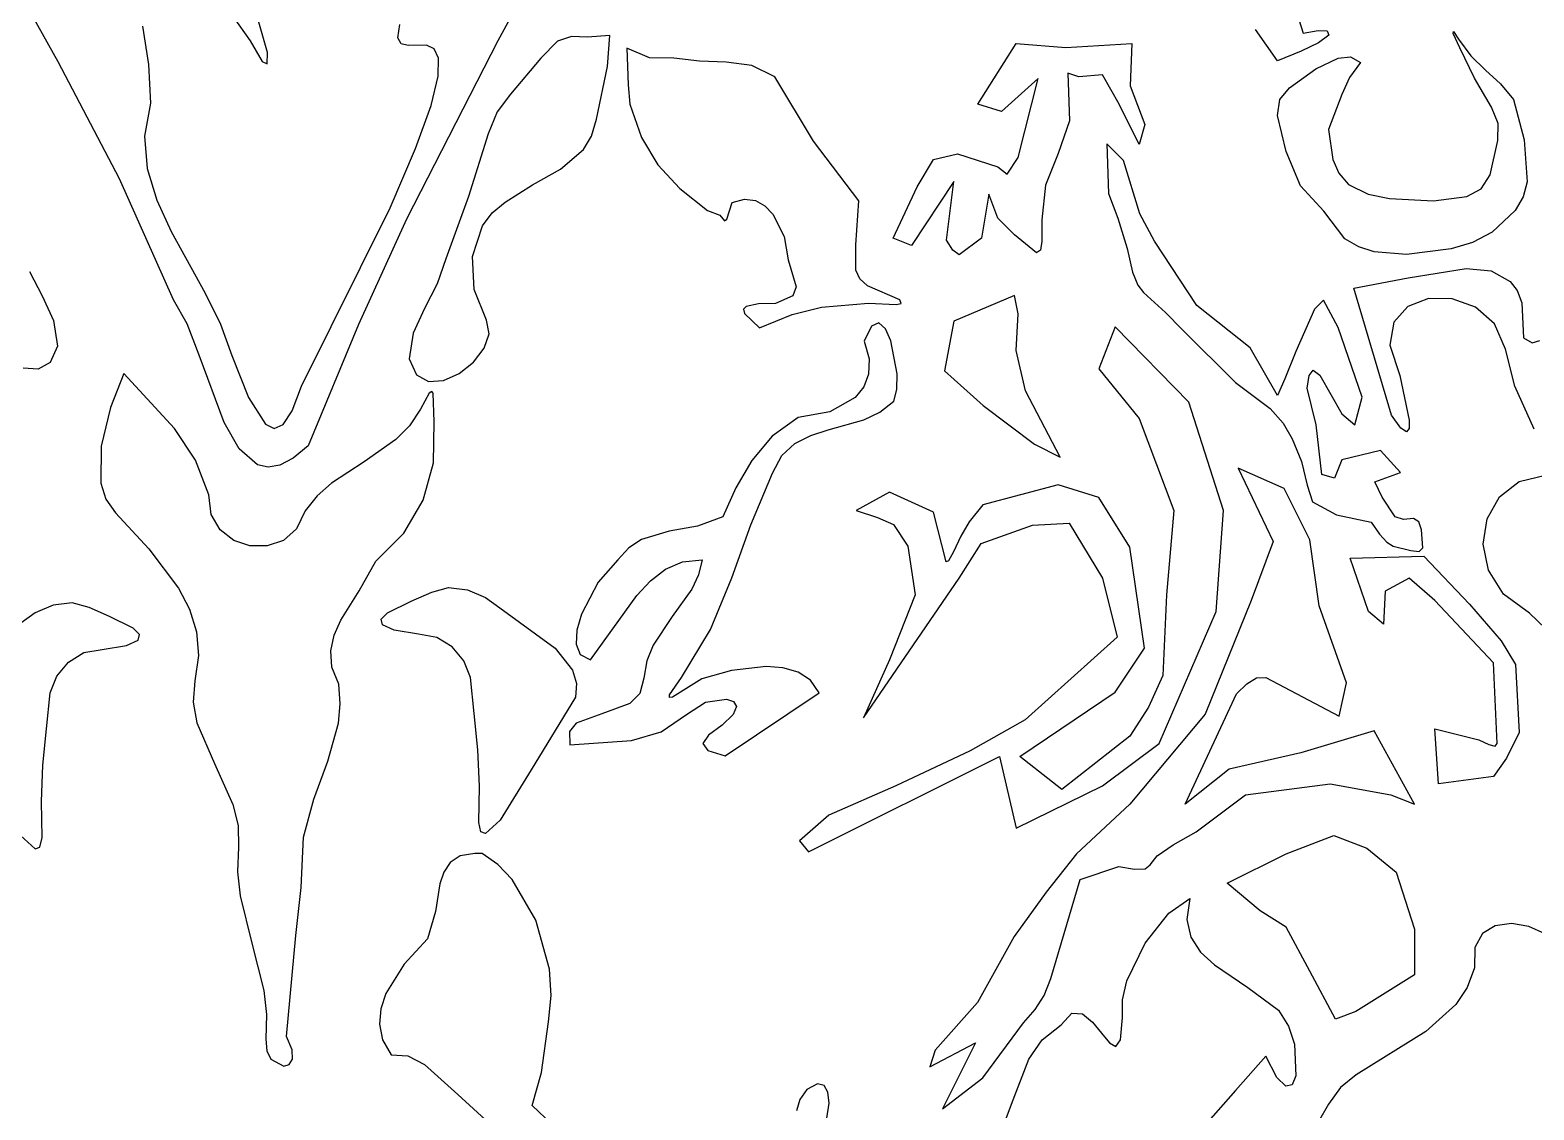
# Model space of a CAD drawing. Extents: x 28 to 219, y 0 to 246.
# Drawn here: x 114.2 to 179.2, y 52.2 to 98.9 of the extents above; entities that cross this region are included whole.
import ezdxf

# ---------------------------------------------------------------- set-up
doc = ezdxf.new("R2010")
doc.units = 0

msp = doc.modelspace()

# ---------------------------------------------------------------- linework, layer by layer
at = {"layer": 'Corps_Bas'}
for p, q in [((115.433156, 97.516105), (109.84078, 107.49736)), ((138.193933, 105.314541), (134.430071, 98.428975)), ((168.52224, 101.05638), (169.23661, 98.7545)), ((122.740288, 99.805645), (123.72747, 98.42186)), ((119.07309, 99.062889), (119.333701, 97.400505)), ((124.48277, 97.92514), (124.098309, 99.22979)), ((130.111237, 98.553245), (130.200647, 99.125564)), ((168.12536, 97.56396), (167.17287, 98.91333)), ((169.23661, 98.7545), (169.881535, 98.86365)), ((169.881535, 98.86365), (170.274693, 98.854991)), ((170.274693, 98.854991), (170.34787, 98.6752)), ((175.723261, 98.742995), (175.743889, 98.831437)), ((175.743889, 98.831437), (175.95567, 98.49105)), ((123.72747, 98.42186), (124.246776, 97.529381)), ((130.255355, 98.291159), (130.111237, 98.553245)), ((130.55852, 98.226071), (130.255355, 98.291159)), ((134.430071, 98.428975), (130.489684, 90.713947)), ((131.344066, 98.233945), (130.55852, 98.226071)), ((131.677485, 98.080437), (131.344066, 98.233945)), ((137.006778, 98.409056), (136.2861, 97.676)), ((137.614487, 98.609516), (137.006778, 98.409056)), ((138.305728, 98.586118), (137.614487, 98.609516)), ((139.277, 98.6476), (138.305728, 98.586118)), ((139.166802, 97.309266), (139.27701, 98.6476)), ((139.27701, 98.6476), (139.277, 98.6476)), ((155.17125, 95.68157), (156.83812, 98.30094)), ((156.83812, 98.30094), (158.98125, 98.14219)), ((158.98125, 98.14219), (161.83875, 98.30094)), ((161.83875, 98.30094), (161.75945, 96.47532)), ((169.900142, 98.334139), (169.147316, 97.970754)), ((170.34787, 98.6752), (169.900142, 98.334139)), ((176.01067, 98.12413), (175.723261, 98.742995)), ((175.95567, 98.49105), (176.479094, 97.771719)), ((118.081946, 92.451773), (115.433156, 97.516105)), ((124.246776, 97.529381), (124.467345, 97.427229)), ((124.467345, 97.427229), (124.48277, 97.92514)), ((131.872025, 97.670985), (131.677485, 98.080437)), ((131.853207, 96.892353), (131.872025, 97.670985)), ((136.2861, 97.676), (134.975236, 96.11307)), ((140.98633, 97.686454), (140.00948, 98.10303)), ((140.00948, 98.10303), (140.06258, 96.5216)), ((142.03266, 97.671), (140.98633, 97.686454)), ((143.148524, 97.541568), (142.03266, 97.671)), ((144.295639, 97.507837), (143.148524, 97.541568)), ((145.403235, 97.354073), (144.295639, 97.507837)), ((169.147316, 97.970754), (168.12536, 97.56396)), ((169.78416, 97.20932), (170.75745, 97.680931)), ((170.75745, 97.680931), (171.277696, 97.730832)), ((171.277696, 97.730832), (171.71496, 97.4867)), ((176.637254, 96.806293), (176.01067, 98.12413)), ((176.479094, 97.771719), (177.120146, 97.158389)), ((119.333701, 97.400505), (119.42438, 95.73355)), ((131.546547, 95.631308), (131.853207, 96.892353)), ((138.69664, 95.04346), (139.166802, 97.309266)), ((146.40054, 96.86454), (145.403235, 97.354073)), ((148.071774, 94.08987), (146.40054, 96.86454)), ((159.53695, 96.87226), (159.06071, 97.03101)), ((159.06071, 97.03101), (159.14001, 94.96727)), ((160.56883, 96.95156), (159.53695, 96.87226)), ((161.2832, 95.68157), (160.56883, 96.95156)), ((168.648179, 96.397204), (169.78416, 97.20932)), ((171.715, 97.4867), (171.234694, 96.842347)), ((171.71496, 97.4867), (171.715, 97.4867)), ((177.120146, 97.158389), (177.773058, 96.559111)), ((140.06258, 96.5216), (140.135, 95.6788)), ((157.79062, 96.79282), (156.20313, 95.36407)), ((156.9175, 93.3797), (157.79062, 96.79282)), ((161.75945, 96.47532), (162.39445, 94.80845)), ((168.228576, 95.881889), (168.648179, 96.397204)), ((171.234694, 96.842347), (170.910876, 96.102694)), ((177.3838, 95.55126), (176.637254, 96.806293)), ((177.773058, 96.559111), (178.33206, 95.88194)), ((119.42438, 95.73355), (119.155587, 94.30185)), ((130.877566, 93.774612), (131.546547, 95.631308)), ((134.975236, 96.11307), (134.40525, 95.360027)), ((140.135, 95.6788), (140.635299, 94.238872)), ((156.20313, 95.36407), (155.17125, 95.68157)), ((162.15632, 93.93532), (161.2832, 95.68157)), ((168.12602, 95.19955), (168.228576, 95.881889)), ((170.910876, 96.102694), (170.33998, 94.5853)), ((177.666114, 94.849974), (177.3838, 95.55126)), ((178.33206, 95.88194), (178.789591, 94.137318)), ((134.40525, 95.360027), (134.01526, 94.39663)), ((138.484397, 94.306811), (138.69664, 95.04346)), ((159.14001, 94.96727), (158.653839, 93.548438)), ((168.50193, 93.640214), (168.12602, 95.19955)), ((119.155587, 94.30185), (119.277333, 92.904912)), ((134.01526, 94.39663), (133.161595, 91.69464)), ((138.133782, 93.722344), (138.484397, 94.306811)), ((162.39445, 94.80845), (162.15632, 93.93532)), ((170.33998, 94.5853), (170.527697, 93.297234)), ((177.656858, 94.11326), (177.666114, 94.849974)), ((129.771782, 91.20903), (130.877566, 93.774612)), ((137.133775, 92.86959), (138.133782, 93.722344)), ((140.635299, 94.238872), (141.347614, 93.0573)), ((150.02974, 91.50573), (148.071774, 94.08987)), ((160.753, 93.9666), (160.8323, 91.82347)), ((161.46729, 93.25213), (160.753, 93.9666)), ((169.11715, 92.15935), (168.50193, 93.640214)), ((177.3248, 92.63353), (177.656858, 94.11326)), ((178.789591, 94.137318), (178.91842, 92.32965)), ((141.347614, 93.0573), (142.293477, 92.040466)), ((152.55188, 92.1097), (153.26626, 93.30032)), ((153.26626, 93.30032), (154.29813, 93.53844)), ((154.29813, 93.53844), (156.04437, 92.98282)), ((156.04437, 92.98282), (156.44125, 92.66532)), ((156.44125, 92.66532), (156.9175, 93.3797)), ((158.653839, 93.548438), (158.10814, 92.18914)), ((162.18168, 90.95026), (161.46729, 93.25213)), ((170.527697, 93.297234), (170.782254, 92.700977)), ((120.40688, 87.22186), (118.081946, 92.451773)), ((119.277333, 92.904912), (119.695514, 91.535013)), ((135.929303, 92.204463), (137.133775, 92.86959)), ((154.13939, 92.34788), (152.31377, 89.56977)), ((153.82189, 89.8079), (154.13939, 92.34788)), ((170.782254, 92.700977), (171.19324, 92.2083)), ((176.938247, 92.023525), (177.3248, 92.63353)), ((178.91842, 92.32965), (178.752231, 91.673265)), ((133.161595, 91.69464), (132.17698, 88.99805)), ((134.75305, 91.44623), (135.929303, 92.204463)), ((142.293477, 92.040466), (143.49442, 91.09475)), ((151.52, 89.8872), (152.55188, 92.1097)), ((155.64752, 91.79226), (155.33001, 89.88726)), ((156.04438, 90.76039), (155.64752, 91.79226)), ((158.10814, 92.18914), (157.94938, 90.68101)), ((160.8323, 91.82347), (161.229175, 90.751911)), ((170.128636, 91.058495), (169.11715, 92.15935)), ((171.19324, 92.2083), (172.042932, 91.797299)), ((172.042932, 91.797299), (172.966353, 91.60847)), ((174.86725, 91.50697), (176.317736, 91.69624)), ((176.317736, 91.69624), (176.938247, 92.023525)), ((178.752231, 91.673265), (178.400654, 91.09378)), ((119.695514, 91.535013), (120.316024, 90.184433)), ((125.95188, 83.49827), (129.771782, 91.20903)), ((134.183143, 90.985829), (134.75305, 91.44623)), ((143.49442, 91.09475), (144.021807, 90.879966)), ((144.333541, 90.707546), (144.56233, 91.43275)), ((144.56233, 91.43275), (145.088968, 91.584467)), ((145.088968, 91.584467), (145.560901, 91.524412)), ((145.560901, 91.524412), (145.97338, 91.2926)), ((145.97338, 91.2926), (146.321659, 90.929044)), ((149.902868, 89.602417), (150.02974, 91.50573)), ((171.04206, 89.86884), (170.128636, 91.058495)), ((172.966353, 91.60847), (174.86725, 91.50697)), ((178.400654, 91.09378), (177.41218, 90.14936)), ((130.489684, 90.713947), (128.408308, 86.155039)), ((133.33473, 89.094934), (133.761673, 90.423267)), ((133.761673, 90.423267), (134.183143, 90.985829)), ((144.021807, 90.879966), (144.22744, 90.637091)), ((144.22744, 90.637091), (144.333541, 90.707546)), ((146.321659, 90.929044), (146.806625, 89.966758)), ((156.758759, 90.036068), (156.04438, 90.76039)), ((157.94938, 90.68101), (157.949354, 89.758283)), ((161.229175, 90.751911), (161.62605, 89.44222)), ((162.81667, 89.75964), (162.18168, 90.95026)), ((120.316024, 90.184433), (121.787613, 87.510337)), ((146.806625, 89.966758), (146.97782, 88.95767)), ((152.31377, 89.56977), (151.52, 89.8872)), ((154.0997, 89.371329), (153.82189, 89.8079)), ((155.33001, 89.88726), (154.37751, 89.17289)), ((157.71127, 89.25227), (156.758759, 90.036068)), ((157.949354, 89.758283), (157.882382, 89.375051)), ((164.6423, 86.98151), (162.81667, 89.75964)), ((171.638964, 89.513717), (171.04206, 89.86884)), ((176.557003, 89.698509), (175.631486, 89.43439)), ((177.41218, 90.14936), (176.557003, 89.698509)), ((133.413594, 87.667778), (133.33473, 89.094934)), ((149.904726, 88.505644), (149.902868, 89.602417)), ((154.37751, 89.17289), (154.0997, 89.371329)), ((157.882382, 89.375051), (157.71127, 89.25227)), ((161.62605, 89.44222), (161.864174, 88.430193)), ((172.307684, 89.303805), (171.638964, 89.513717)), ((173.71094, 89.1852), (172.307684, 89.303805)), ((175.631486, 89.43439), (173.71094, 89.1852)), ((114.184791, 88.455501), (114.732706, 87.394883)), ((132.17698, 88.99805), (131.813209, 87.912101)), ((146.97782, 88.95767), (147.330467, 87.791276)), ((150.072486, 88.141672), (149.904726, 88.505644)), ((161.864174, 88.430193), (162.094859, 87.857202)), ((173.781074, 88.173076), (176.284503, 88.575554)), ((176.284503, 88.575554), (177.359041, 88.475858)), ((177.359041, 88.475858), (178.191632, 88.0216)), ((131.813209, 87.912101), (131.265294, 86.851483)), ((147.330467, 87.791276), (147.1875, 87.405723)), ((150.414697, 87.837689), (150.072486, 88.141672)), ((151.81216, 87.22083), (150.414697, 87.837689)), ((162.094859, 87.857202), (162.34043, 87.53722)), ((171.42433, 87.7378), (173.781074, 88.173076)), ((178.191632, 88.0216), (178.488175, 87.62543)), ((114.732706, 87.394883), (115.219799, 86.328388)), ((120.99794, 86.186886), (120.40688, 87.22186)), ((121.787613, 87.510337), (122.450482, 86.171379)), ((133.93964, 86.34835), (133.413594, 87.667778)), ((147.1875, 87.405723), (146.42829, 87.06748)), ((151.868527, 87.063251), (151.81216, 87.22083)), ((156.7563, 87.41526), (154.137, 86.304)), ((156.91505, 86.62151), (156.7563, 87.41526)), ((162.34043, 87.53722), (163.292924, 86.683944)), ((170.11917, 87.21964), (169.72229, 86.82276)), ((170.75417, 86.02901), (170.11917, 87.21964)), ((173.052, 82.2374), (171.42433, 87.7378)), ((174.656053, 87.278715), (173.761646, 86.93946)), ((175.681582, 87.273638), (174.656053, 87.278715)), ((176.682524, 86.914881), (175.681582, 87.273638)), ((178.488175, 87.62543), (178.689403, 87.097325)), ((131.265294, 86.851483), (130.778201, 85.784988)), ((145.160556, 86.942539), (145.05056, 86.820671)), ((145.05056, 86.820671), (145.088838, 86.635763)), ((145.088838, 86.635763), (145.74122, 86.02325)), ((145.694374, 87.050728), (145.160556, 86.942539)), ((146.42829, 87.06748), (145.694374, 87.050728)), ((145.74122, 86.02325), (147.153997, 86.587708)), ((147.153997, 86.587708), (148.426035, 86.912908)), ((148.426035, 86.912908), (150.455711, 87.087044)), ((150.455711, 87.087044), (151.645877, 87.028678)), ((151.645877, 87.028678), (151.868527, 87.063251)), ((156.83575, 85.03401), (156.91505, 86.62151)), ((163.292924, 86.683944), (164.0073, 85.94973)), ((166.94417, 85.15589), (164.6423, 86.98151)), ((169.72229, 86.82276), (168.92854, 84.99714)), ((173.761646, 86.93946), (173.154074, 86.265219)), ((177.503167, 86.193097), (176.682524, 86.914881)), ((178.689403, 87.097325), (178.75948, 85.58758)), ((115.219799, 86.328388), (115.4011, 85.22481)), ((121.528488, 84.828203), (120.99794, 86.186886)), ((122.450482, 86.171379), (122.93926, 84.82085)), ((128.408308, 86.155039), (126.22882, 80.92035)), ((134.05719, 85.763116), (133.93964, 86.34835)), ((150.58645, 86.087555), (150.26356, 85.44387)), ((150.89967, 86.228514), (150.58645, 86.087555)), ((151.184735, 85.979815), (150.89967, 86.228514)), ((151.423156, 85.454525), (151.184735, 85.979815)), ((154.137, 86.304), (153.74012, 84.16089)), ((161.11586, 86.06293), (160.40149, 84.2373)), ((164.29087, 82.80856), (161.11586, 86.06293)), ((164.0073, 85.94973), (166.30917, 83.64786)), ((171.78604, 83.01277), (170.75417, 86.02901)), ((173.154074, 86.265219), (172.989049, 85.26534)), ((177.9878, 85.09894), (177.503167, 86.193097)), ((115.4011, 85.22481), (115.087973, 84.522914)), ((130.778201, 85.784988), (130.5969, 84.68141)), ((133.838883, 85.133159), (134.05719, 85.763116)), ((150.26356, 85.44387), (150.474772, 84.677657)), ((151.686124, 84.026446), (151.423156, 85.454525)), ((168.13479, 83.09215), (166.94417, 85.15589)), ((172.989049, 85.26534), (173.42228, 83.94917)), ((178.75948, 85.58758), (179.129962, 85.364386)), ((179.129962, 85.364386), (179.475218, 85.463486)), ((115.087973, 84.522914), (114.562039, 84.233493)), ((122.60718, 81.928438), (121.528488, 84.828203)), ((122.93926, 84.82085), (123.657556, 83.011997)), ((130.5969, 84.68141), (130.910027, 83.979514)), ((132.760472, 84.043875), (133.376162, 84.534679)), ((133.376162, 84.534679), (133.838883, 85.133159)), ((150.474772, 84.677657), (150.458707, 84.017457)), ((157.23261, 83.28776), (156.83575, 85.03401)), ((168.92854, 84.99714), (168.4523, 83.80652)), ((178.383656, 83.490543), (177.9878, 85.09894)), ((114.562039, 84.233493), (113.914743, 84.280346)), ((118.25947, 84.04567), (117.696793, 82.570442)), ((120.456121, 81.664194), (118.25947, 84.04567)), ((130.910027, 83.979514), (131.435961, 83.690093)), ((132.083257, 83.736946), (132.760472, 84.043875)), ((150.458707, 84.017457), (150.248015, 83.460717)), ((151.673697, 83.349792), (151.686124, 84.026446)), ((153.74012, 84.16089), (155.40699, 82.65277)), ((160.40149, 84.2373), (162.14774, 82.09419)), ((169.4048, 83.40964), (169.50399, 83.955344)), ((169.50399, 83.955344), (169.672657, 84.179828)), ((169.672657, 84.179828), (169.96042, 83.96527)), ((169.96042, 83.96527), (170.91292, 82.2984)), ((173.42228, 83.94917), (173.820205, 82.030873)), ((125.546179, 82.428452), (125.95188, 83.49827)), ((131.435961, 83.690093), (132.083257, 83.736946)), ((131.571468, 83.264646), (131.461612, 83.189667)), ((131.640209, 83.192844), (131.571468, 83.264646)), ((150.248015, 83.460717), (149.875346, 83.004879)), ((151.54068, 82.84882), (151.673697, 83.349792)), ((158.74074, 80.43026), (157.23261, 83.28776)), ((166.30917, 83.64786), (167.81729, 82.53661)), ((168.4523, 83.80652), (168.13479, 83.09215)), ((169.80167, 81.82214), (169.4048, 83.40964)), ((179.228279, 81.643483), (178.383656, 83.490543)), ((117.696793, 82.570442), (117.288829, 80.904097)), ((123.657556, 83.011997), (124.391056, 81.847723)), ((131.461612, 83.189667), (131.0843, 82.4965)), ((131.67531, 81.95214), (131.640209, 83.192844)), ((149.875346, 83.004879), (148.774675, 82.385688)), ((150.946152, 82.368955), (151.54068, 82.84882)), ((155.40699, 82.65277), (157.62949, 80.98588)), ((165.79899, 78.12543), (164.29087, 82.80856)), ((171.46854, 81.82214), (171.78604, 83.01277)), ((123.254886, 80.781714), (122.60718, 81.928438)), ((125.151813, 81.839367), (125.546179, 82.428452)), ((131.0843, 82.4965), (130.609902, 81.778214)), ((131.648727, 80.184684), (131.67531, 81.95214)), ((147.41789, 82.13944), (146.291332, 81.33046)), ((148.774675, 82.385688), (147.41789, 82.13944)), ((148.705216, 81.612175), (150.245884, 82.046916)), ((150.245884, 82.046916), (150.946152, 82.368955)), ((162.14774, 82.09419), (163.65586, 78.12543)), ((167.81729, 82.53661), (168.37292, 81.90161)), ((168.37292, 81.90161), (168.769795, 81.217001)), ((170.91292, 82.2984), (171.46854, 81.82214)), ((173.463949, 81.681572), (173.052, 82.23743)), ((173.052, 82.23743), (173.052, 82.2374)), ((173.820205, 82.030873), (173.816459, 81.66544)), ((121.359741, 80.297343), (120.456121, 81.664194)), ((124.391056, 81.847723), (124.767274, 81.667096)), ((124.767274, 81.667096), (125.151813, 81.839367)), ((130.609902, 81.778214), (130.022219, 81.18433)), ((146.291332, 81.33046), (145.413271, 80.285939)), ((147.27285, 81.016319), (147.95336, 81.367404)), ((147.95336, 81.367404), (148.705216, 81.612175)), ((170.03979, 79.67903), (169.80167, 81.82214)), ((173.708238, 81.519958), (173.463949, 81.681572)), ((173.816459, 81.66544), (173.708238, 81.519958)), ((117.288829, 80.904097), (117.276818, 79.302257)), ((124.041207, 80.100005), (123.254886, 80.781714)), ((126.22882, 80.92035), (125.589488, 80.380675)), ((130.022219, 81.18433), (128.64872, 80.218189)), ((146.70796, 80.492886), (147.27285, 81.016319)), ((157.62949, 80.98588), (158.74074, 80.43026)), ((168.769795, 81.217001), (169.16667, 80.23474)), ((172.57979, 80.71089), (170.91292, 80.31402)), ((173.45291, 79.75839), (172.57979, 80.71089)), ((121.93998, 78.79869), (121.359741, 80.297343)), ((124.501904, 79.99515), (124.041207, 80.100005)), ((125.015924, 80.08049), (124.501904, 79.99515)), ((125.589488, 80.380675), (125.015924, 80.08049)), ((128.64872, 80.218189), (127.247246, 79.294923)), ((131.210283, 78.571899), (131.648727, 80.184684)), ((145.413271, 80.285939), (144.721497, 79.093209)), ((146.30296, 79.73107), (146.70796, 80.492886)), ((166.434, 79.9512), (167.94212, 76.77621)), ((168.41838, 79.07801), (166.434, 79.9512)), ((169.16667, 80.23474), (169.40479, 79.212785)), ((170.91292, 80.31402), (170.59541, 79.52027)), ((117.276818, 79.302257), (117.494682, 78.605406)), ((145.365641, 77.498389), (146.30296, 79.73107)), ((170.59541, 79.52027), (170.03979, 79.67903)), ((172.34166, 79.36152), (173.45291, 79.75839)), ((172.659159, 78.696755), (172.34166, 79.36152)), ((177.725434, 78.708146), (178.576695, 79.378395)), ((178.576695, 79.378395), (179.713476, 79.65086)), ((122.042992, 77.944955), (121.93998, 78.79869)), ((126.624594, 78.754633), (126.10124, 78.11138)), ((127.247246, 79.294923), (126.624594, 78.754633)), ((144.721497, 79.093209), (144.1538, 77.8396)), ((151.35275, 78.91918), (149.924, 78.1255)), ((153.25775, 78.04606), (151.35275, 78.91918)), ((158.65524, 79.23669), (155.40087, 78.36356)), ((160.40149, 78.68105), (158.65524, 79.23669)), ((161.75086, 76.53794), (160.40149, 78.68105)), ((169.52962, 76.85551), (168.41838, 79.07801)), ((169.40479, 79.212785), (169.64291, 78.48849)), ((173.21479, 77.8534), (172.659159, 78.696755)), ((177.195873, 77.762654), (177.725434, 78.708146)), ((117.494682, 78.605406), (117.902, 78.02054)), ((117.902, 78.02054), (117.902, 78.0205)), ((117.902, 78.0205), (119.344907, 76.456551)), ((126.10124, 78.11138), (125.7341, 77.333277)), ((130.374605, 77.14491), (131.210283, 78.571899)), ((149.924, 78.1255), (150.846729, 77.817925)), ((153.81338, 75.90294), (153.25775, 78.04606)), ((155.40087, 78.36356), (154.805558, 77.629339)), ((163.65586, 78.12543), (163.33837, 74.47419)), ((165.48148, 73.75981), (165.79899, 78.12543)), ((169.64291, 78.48849), (170.67479, 77.93286)), ((122.428092, 77.283113), (122.042992, 77.944955)), ((143.065305, 77.436812), (141.843216, 77.227158)), ((144.1538, 77.8396), (143.065305, 77.436812)), ((144.546672, 75.212617), (145.365641, 77.498389)), ((150.846729, 77.817925), (151.53134, 77.51035)), ((151.53134, 77.51035), (152.14649, 76.57769)), ((154.805558, 77.629339), (154.44837, 77.01418)), ((155.3215, 76.69676), (157.54399, 77.49051)), ((157.54399, 77.49051), (159.13149, 77.56981)), ((159.13149, 77.56981), (160.56024, 75.18856)), ((170.67479, 77.93286), (172.18291, 77.61536)), ((172.18291, 77.61536), (172.540101, 77.099425)), ((173.581901, 77.724478), (173.21479, 77.8534)), ((174.00854, 77.7741), (173.581901, 77.724478)), ((174.23798, 77.631471), (174.00854, 77.7741)), ((174.355801, 77.287921), (174.23798, 77.631471)), ((177.024187, 76.664459), (177.195873, 77.762654)), ((123.013829, 76.826906), (122.428092, 77.283113)), ((123.71875, 76.590078), (123.013829, 76.826906)), ((125.160337, 76.829521), (124.461403, 76.586368)), ((125.7341, 77.333277), (125.160337, 76.829521)), ((129.15632, 75.93484), (130.374605, 77.14491)), ((140.641627, 76.86132), (140.096674, 76.51067)), ((141.843216, 77.227158), (140.641627, 76.86132)), ((154.44837, 77.01418), (154.130875, 76.339497)), ((167.94212, 76.77621), (166.98962, 74.2362)), ((169.9265, 73.99801), (169.52962, 76.85551)), ((172.540101, 77.099425), (172.852641, 76.74472)), ((172.852641, 76.74472), (173.13541, 76.58349)), ((174.40541, 76.50409), (174.355801, 77.287921)), ((119.344907, 76.456551), (120.625815, 74.762332)), ((124.461403, 76.586368), (123.71875, 76.590078)), ((140.096674, 76.51067), (139.61463, 75.98998)), ((152.14649, 76.57769), (152.464, 74.47426)), ((154.130875, 76.339497), (153.912597, 75.942626)), ((154.369, 75.18863), (155.3215, 76.69676)), ((162.38587, 72.17232), (161.75086, 76.53794)), ((171.276, 76.0618), (174.451, 76.1411)), ((172.06984, 73.75986), (171.276, 76.0618)), ((173.13541, 76.58349), (173.889472, 76.394968)), ((173.889472, 76.394968), (174.251621, 76.349071)), ((174.251621, 76.349071), (174.40541, 76.50409)), ((174.451, 76.1411), (176.43537, 74.067434)), ((177.246557, 75.536104), (177.024187, 76.664459)), ((128.433666, 74.653453), (129.15632, 75.93484)), ((139.61463, 75.98998), (138.774073, 75.016634)), ((141.025736, 75.081912), (141.675885, 75.582137)), ((141.675885, 75.582137), (142.414845, 75.903035)), ((142.414845, 75.903035), (143.26186, 75.99393)), ((143.26186, 75.99393), (143.110598, 75.34193)), ((153.912597, 75.942626), (153.81338, 75.90294)), ((177.899158, 74.500127), (177.246557, 75.536104)), ((120.625815, 74.762332), (121.09912, 73.848569)), ((131.574, 74.5895), (132.302933, 74.787888)), ((132.302933, 74.787888), (133.116961, 74.684525)), ((138.774073, 75.016634), (138.050655, 73.633943)), ((140.445151, 74.453039), (141.025736, 75.081912)), ((143.110598, 75.34193), (142.810357, 74.72653)), ((143.622175, 72.97749), (144.546672, 75.212617)), ((150.24149, 69.15614), (154.369, 75.18863)), ((160.56024, 75.18856), (161.19524, 72.64856)), ((173.81601, 75.1886), (172.78413, 74.63298)), ((174.92725, 74.2361), (173.81601, 75.1886)), ((116.032067, 74.126388), (115.218039, 74.023025)), ((116.761, 73.928), (116.032067, 74.126388)), ((127.645768, 73.381135), (128.433666, 74.653453)), ((129.660226, 73.691235), (130.682109, 74.204652)), ((130.682109, 74.204652), (131.574, 74.5895)), ((131.574, 74.5895), (131.574, 74.5895)), ((133.116961, 74.684525), (133.897129, 74.363054)), ((133.897129, 74.363054), (134.52448, 73.90712)), ((138.43353, 71.66459), (140.445151, 74.453039)), ((142.810357, 74.72653), (141.967575, 73.538796)), ((152.464, 74.47426), (151.352745, 71.666374)), ((163.33837, 74.47419), (163.17961, 70.98169)), ((166.98962, 74.2362), (165.00526, 69.31496)), ((172.78413, 74.63298), (172.70483, 73.20422)), ((177.46724, 71.53735), (174.92725, 74.2361)), ((179.01817, 73.67907), (177.899158, 74.500127)), ((114.437871, 73.701554), (113.81052, 73.24562)), ((115.218039, 74.023025), (114.437871, 73.701554)), ((117.652891, 73.543152), (116.761, 73.928)), ((116.761, 73.928), (116.761, 73.928)), ((118.674774, 73.029735), (117.652891, 73.543152)), ((121.09912, 73.848569), (121.404246, 72.880873)), ((129.395857, 73.425033), (129.660226, 73.691235)), ((134.52448, 73.90712), (136.91309, 72.17084)), ((138.050655, 73.633943), (137.848365, 72.947222)), ((141.967575, 73.538796), (141.142793, 72.297252)), ((163.02086, 68.04482), (165.48148, 73.75981)), ((171.11713, 70.66427), (169.9265, 73.99801)), ((172.70483, 73.20422), (172.06984, 73.75986)), ((176.43537, 74.067434), (177.799624, 72.491101)), ((180.061865, 72.685446), (179.01817, 73.67907)), ((118.939143, 72.763533), (118.674774, 73.029735)), ((121.404246, 72.880873), (121.498633, 71.852124)), ((127.35843, 72.728642), (127.645768, 73.381135)), ((129.453371, 73.173153), (129.395857, 73.425033)), ((129.950896, 72.951083), (129.453371, 73.173153)), ((131.00656, 72.77431), (129.950896, 72.951083)), ((137.848365, 72.947222), (137.813949, 72.347922)), ((142.36827, 70.89674), (143.622175, 72.97749)), ((117.32844, 72.11281), (118.384104, 72.289583)), ((118.384104, 72.289583), (118.881629, 72.511653)), ((118.881629, 72.511653), (118.939143, 72.763533)), ((127.212075, 72.054735), (127.35843, 72.728642)), ((131.796897, 72.636343), (131.00656, 72.77431)), ((132.46141, 72.225843), (131.796897, 72.636343)), ((132.959318, 71.622183), (132.46141, 72.225843)), ((136.91309, 72.17084), (137.657734, 71.221241)), ((137.813949, 72.347922), (137.993606, 71.899294)), ((141.142793, 72.297252), (140.865052, 71.614589)), ((161.19524, 72.64856), (157.2265, 69.07669)), ((161.11586, 70.26732), (162.38587, 72.17232)), ((177.799624, 72.491101), (178.41974, 71.45799)), ((115.375682, 70.960683), (115.87359, 71.564343)), ((115.87359, 71.564343), (116.538103, 71.974843)), ((116.538103, 71.974843), (117.32844, 72.11281)), ((121.498633, 71.852124), (121.33972, 70.7552)), ((127.259135, 71.351519), (127.212075, 72.054735)), ((133.24984, 70.90474), (132.959318, 71.622183)), ((137.993606, 71.899294), (138.43353, 71.66459)), ((140.865052, 71.614589), (140.74529, 70.86842)), ((151.352745, 71.666374), (150.24149, 69.15614)), ((177.626, 68.04487), (177.46724, 71.53735)), ((115.08516, 70.24324), (115.375682, 70.960683)), ((127.55204, 70.6111), (127.259135, 71.351519)), ((133.41404, 69.343763), (133.24984, 70.90474)), ((137.657734, 71.221241), (137.830121, 70.64301)), ((140.74529, 70.86842), (140.563375, 70.205515)), ((141.849084, 70.14935), (142.36827, 70.89674)), ((144.528669, 71.202669), (143.24253, 70.84574)), ((146.029233, 71.37876), (144.528669, 71.202669)), ((146.754074, 71.324478), (146.029233, 71.37876)), ((147.405503, 71.135571), (146.754074, 71.324478)), ((147.941178, 70.782233), (147.405503, 71.135571)), ((163.17961, 70.98169), (162.55456, 69.612477)), ((166.811036, 70.634495), (167.225275, 70.891225)), ((167.225275, 70.891225), (167.62463, 70.90239)), ((167.62463, 70.90239), (170.79962, 69.23551)), ((178.41974, 71.45799), (178.5785, 68.52111)), ((114.92096, 68.682263), (115.08516, 70.24324)), ((121.33972, 70.7552), (121.263152, 69.836822)), ((127.621472, 69.759878), (127.55204, 70.6111)), ((137.830121, 70.64301), (137.78206, 70.04665)), ((140.563375, 70.205515), (140.139405, 69.776649)), ((143.24253, 70.84574), (141.986816, 70.052979)), ((144.258, 67.5095), (148.31876, 70.23466)), ((148.31876, 70.23466), (147.941178, 70.782233)), ((156.98837, 67.48919), (161.11586, 70.26732)), ((166.35463, 70.18801), (166.811036, 70.634495)), ((170.79962, 69.23551), (171.11713, 70.66427)), ((121.263152, 69.836822), (121.428285, 68.939268)), ((127.54026, 68.923423), (127.621472, 69.759878)), ((137.78206, 70.04665), (135.86647, 66.91706)), ((140.139405, 69.776649), (138.924686, 69.325973)), ((141.851312, 70.034905), (141.849084, 70.14935)), ((141.986816, 70.052979), (141.851312, 70.034905)), ((142.59205, 69.30801), (143.40004, 69.829071)), ((143.40004, 69.829071), (144.307465, 69.958231)), ((144.307465, 69.958231), (144.619492, 69.859997)), ((144.74161, 69.644766), (144.602229, 69.306197)), ((144.619492, 69.859997), (144.74161, 69.644766)), ((162.55456, 69.612477), (161.75086, 68.36232)), ((164.13213, 65.42552), (166.35463, 70.18801)), ((121.428285, 68.939268), (122.178514, 67.176774)), ((127.078994, 67.27905), (127.54026, 68.923423)), ((133.5726, 67.77974), (133.41404, 69.343763)), ((137.819912, 68.926262), (137.533372, 68.561104)), ((138.924686, 69.325973), (137.819912, 68.926262)), ((141.494801, 68.547419), (142.59205, 69.30801)), ((144.602229, 69.306197), (144.12976, 68.83795)), ((157.2265, 69.07669), (154.84524, 67.72732)), ((165.00526, 69.31496), (161.75088, 65.42558)), ((114.7624, 67.11824), (114.92096, 68.682263)), ((137.533372, 68.561104), (137.54386, 67.98739)), ((140.214017, 68.182606), (141.494801, 68.547419)), ((143.541473, 68.41291), (143.297697, 68.049254)), ((144.12976, 68.83795), (143.541473, 68.41291)), ((161.75086, 68.36232), (158.81399, 66.06045)), ((172.30775, 68.60052), (169.13275, 67.64802)), ((174.05399, 65.42552), (172.30775, 68.60052)), ((175.086, 66.29862), (174.92725, 68.67986)), ((174.92725, 68.67986), (176.83225, 68.20361)), ((178.5785, 68.52111), (178.02287, 67.41978)), ((133.633215, 66.209633), (133.5726, 67.77974)), ((137.54386, 67.98739), (140.214017, 68.182606)), ((143.297697, 68.049254), (143.502013, 67.747846)), ((143.502013, 67.747846), (144.258, 67.50955)), ((154.84524, 67.72732), (151.640479, 66.219197)), ((160.56024, 66.2192), (163.02086, 68.04482)), ((169.13275, 67.64802), (166.03712, 66.93364)), ((176.83225, 68.20361), (177.258889, 68.005174)), ((177.258889, 68.005174), (177.535461, 67.935724)), ((177.535461, 67.935724), (177.626, 68.04487)), ((114.701785, 65.548133), (114.7624, 67.11824)), ((122.178514, 67.176774), (122.980123, 65.408)), ((126.474415, 65.646444), (127.078994, 67.27905)), ((144.258, 67.50955), (144.258, 67.5095)), ((147.86025, 63.3617), (156.11525, 67.48919)), ((156.11525, 67.48919), (156.82962, 64.39358)), ((158.81399, 66.06045), (156.98837, 67.48919)), ((178.02287, 67.41978), (177.46724, 66.61611)), ((135.86647, 66.91706), (134.52794, 64.739456)), ((166.03712, 66.93364), (164.13213, 65.42552)), ((166.75151, 65.82239), (170.40276, 66.29865)), ((170.40276, 66.29865), (173.02213, 65.82239)), ((177.46724, 66.61611), (175.086, 66.29862)), ((133.6032, 64.63972), (133.633215, 66.209633)), ((151.640479, 66.219197), (148.73337, 64.9492)), ((156.82962, 64.39358), (160.56024, 66.2192)), ((164.60838, 64.2349), (166.75151, 65.82239)), ((173.02213, 65.82239), (174.05399, 65.42552)), ((114.7318, 63.97822), (114.701785, 65.548133)), ((122.980123, 65.408), (123.209482, 64.502597)), ((126.0327, 63.99407), (126.474415, 65.646444)), ((161.75088, 65.42558), (159.44901, 63.28247)), ((123.209482, 64.502597), (123.22283, 63.57323)), ((133.700245, 64.230902), (133.6032, 64.63972)), ((134.52794, 64.739456), (133.904878, 64.156767)), ((148.73337, 64.9492), (147.46338, 63.83794)), ((113.80706, 64.077956), (114.430122, 63.495267)), ((114.634755, 63.569402), (114.7318, 63.97822)), ((125.926265, 61.830178), (126.0327, 63.99407)), ((133.904878, 64.156767), (133.700245, 64.230902)), ((147.46338, 63.83794), (147.86025, 63.3617)), ((163.61619, 63.669351), (164.60838, 64.2349)), ((168.498, 63.28241), (170.56174, 64.07615)), ((170.56174, 64.07615), (171.99049, 63.52053)), ((114.430122, 63.495267), (114.634755, 63.569402)), ((123.22283, 63.57323), (123.174916, 62.505088)), ((132.802723, 63.188758), (132.369416, 62.907808)), ((133.442, 63.2995), (132.802723, 63.188758)), ((133.76032, 63.28865), (133.442, 63.29955)), ((133.442, 63.29955), (133.442, 63.2995)), ((134.429827, 62.819232), (133.76032, 63.28865)), ((159.44901, 63.28247), (158.129402, 61.615596)), ((162.624, 62.80615), (162.934059, 63.196822)), ((162.934059, 63.196822), (163.61619, 63.669351)), ((165.958, 62.0124), (168.498, 63.28241)), ((171.99049, 63.52053), (173.26049, 62.48866)), ((123.174916, 62.505088), (123.292123, 61.462443)), ((132.09383, 62.491715), (131.927716, 61.975543)), ((132.369416, 62.907808), (132.09383, 62.491715)), ((135.053199, 62.163949), (134.429827, 62.819232)), ((159.60776, 62.17121), (161.27463, 62.72685)), ((161.27463, 62.72685), (161.949315, 62.617696)), ((161.949315, 62.617696), (162.413161, 62.626355)), ((162.413161, 62.626355), (162.624, 62.80615)), ((173.26049, 62.48866), (174.05423, 60.02804)), ((125.698955, 59.744324), (125.926265, 61.830178)), ((131.927716, 61.975543), (131.730916, 60.783218)), ((136.07602, 60.416703), (135.053199, 62.163949)), ((158.33776, 57.88497), (159.60776, 62.17121)), ((167.38651, 60.82183), (165.958, 62.0124)), ((123.292123, 61.462443), (123.802909, 59.419791)), ((158.129402, 61.615596), (156.75026, 59.71059)), ((163.43337, 60.712457), (164.34738, 61.35142)), ((164.34738, 61.35142), (164.207364, 60.438359)), ((131.730916, 60.783218), (131.39303, 59.61135)), ((162.406649, 59.413684), (163.43337, 60.712457)), ((168.49777, 60.10744), (167.38651, 60.82183)), ((136.657743, 58.288745), (136.07602, 60.416703)), ((164.207364, 60.438359), (164.382309, 59.675102)), ((169.52963, 58.20245), (168.49777, 60.10744)), ((174.05423, 60.02804), (174.054, 58.0437)), ((176.984146, 59.833201), (176.657217, 59.233617)), ((177.541915, 60.170776), (176.984146, 59.833201)), ((178.240622, 60.266891), (177.541915, 60.170776)), ((178.990367, 60.142101), (178.240622, 60.266891)), ((179.701245, 59.816955), (178.990367, 60.142101)), ((123.802909, 59.419791), (124.317195, 57.377561)), ((125.29039, 55.37748), (125.698955, 59.744324)), ((131.39303, 59.61135), (130.386372, 58.502427)), ((156.75026, 59.71059), (155.16277, 56.85309)), ((161.620826, 57.795679), (162.406649, 59.413684)), ((164.382309, 59.675102), (164.803127, 59.030956)), ((176.657217, 59.233617), (176.65103, 58.35147)), ((130.386372, 58.502427), (129.595976, 57.242146)), ((164.803127, 59.030956), (165.400725, 58.475228)), ((136.729744, 57.157573), (136.657743, 58.288745)), ((158.051269, 57.151989), (158.33776, 57.88497)), ((165.400725, 58.475228), (166.849903, 57.506252)), ((170.64088, 56.1387), (169.52963, 58.20245)), ((174.054, 58.0437), (171.51401, 56.4562)), ((176.65103, 58.35147), (176.322983, 57.494232)), ((124.317195, 57.377561), (124.438778, 56.335444)), ((129.595976, 57.242146), (129.372393, 56.579953)), ((161.428754, 56.973395), (161.620826, 57.795679)), ((166.849903, 57.506252), (168.17712, 56.52263)), ((176.322983, 57.494232), (175.841754, 56.766718)), ((129.372393, 56.579953), (129.311495, 55.909567)), ((136.62733, 56.02191), (136.729744, 57.157573)), ((155.16277, 56.85309), (153.33714, 54.78935)), ((157.653155, 56.545515), (158.051269, 57.151989)), ((161.42951, 56.19902), (161.428754, 56.973395)), ((175.841754, 56.766718), (174.547649, 55.600307)), ((124.438778, 56.335444), (124.39699, 55.26804)), ((129.311495, 55.909567), (129.449488, 55.240872)), ((136.314605, 53.831761), (136.62733, 56.02191)), ((155.40089, 53.59872), (157.14714, 55.97997)), ((157.14714, 55.97997), (157.653155, 56.545515)), ((158.7852, 55.88781), (159.246597, 56.385771)), ((159.246597, 56.385771), (159.701352, 56.359726)), ((159.701352, 56.359726), (160.134094, 56.006098)), ((160.134094, 56.006098), (160.529448, 55.52131)), ((161.337444, 55.244217), (161.42951, 56.19902)), ((168.17712, 56.52263), (168.601048, 55.824024)), ((171.51401, 56.4562), (170.64088, 56.1387)), ((124.39699, 55.26804), (124.442126, 54.769144)), ((125.535251, 54.803748), (125.29039, 55.37748)), ((157.956743, 55.241051), (158.7852, 55.88781)), ((160.529448, 55.52131), (160.872039, 55.101785)), ((168.601048, 55.824024), (168.858705, 55.049854)), ((174.547649, 55.600307), (171.52812, 53.71805)), ((124.442126, 54.769144), (124.627152, 54.403134)), ((125.557366, 54.403596), (125.535251, 54.803748)), ((129.449488, 55.240872), (129.82258, 54.58375)), ((153.09901, 54.07497), (155.08339, 55.10685)), ((153.33714, 54.78935), (153.09901, 54.07497)), ((155.08339, 55.10685), (153.65464, 52.24936)), ((157.380744, 54.403698), (157.956743, 55.241051)), ((160.872039, 55.101785), (161.146496, 54.943946)), ((161.146496, 54.943946), (161.337444, 55.244217)), ((168.858705, 55.049854), (168.926554, 53.682926)), ((124.627152, 54.403134), (125.175115, 54.0969)), ((125.175115, 54.0969), (125.417174, 54.17024)), ((125.417174, 54.17024), (125.557366, 54.403596)), ((129.82258, 54.58375), (130.538672, 54.553182)), ((130.538672, 54.553182), (131.26449, 54.177576)), ((131.26449, 54.177576), (132.704048, 52.874331)), ((156.630666, 52.456828), (157.380744, 54.403698)), ((167.63184, 54.53143), (166.308423, 53.05451)), ((168.102227, 53.616446), (167.63184, 54.53143)), ((135.91833, 52.39681), (136.314605, 53.831761)), ((148.241836, 53.333887), (147.79099, 53.09082)), ((148.537655, 53.268852), (148.241836, 53.333887)), ((153.65464, 52.24936), (155.40089, 53.59872)), ((168.483366, 53.23805), (168.102227, 53.616446)), ((168.926554, 53.682926), (168.762421, 53.294219)), ((171.52812, 53.71805), (170.858221, 53.18256)), ((132.704048, 52.874331), (134.058731, 51.640186)), ((147.484132, 52.652568), (147.337969, 52.16693)), ((147.79099, 53.09082), (147.484132, 52.652568)), ((148.699056, 52.968736), (148.537655, 53.268852)), ((148.746649, 52.506561), (148.699056, 52.968736)), ((166.308423, 53.05451), (164.8224, 51.350006)), ((168.762421, 53.294219), (168.483366, 53.23805)), ((170.858221, 53.18256), (170.326953, 52.456159)), ((142.7975, 45.91451), (135.91833, 52.39681)), ((148.582845, 51.38812), (148.746649, 52.506561)), ((156.278859, 51.497123), (156.630666, 52.456828)), ((170.326953, 52.456159), (169.444266, 50.894114))]:
    msp.add_line(p, q, dxfattribs=at)

doc.saveas('drawing.dxf')
